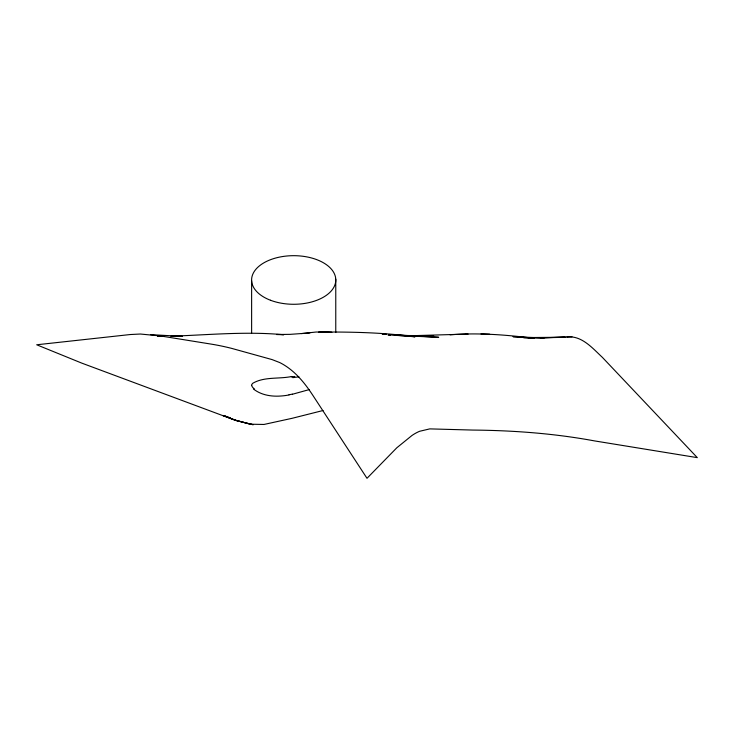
<?xml version="1.0" encoding="UTF-8"?>
<svg xmlns="http://www.w3.org/2000/svg" width="734" height="734" viewBox="0 0 734 734"><rect width="100%" height="100%" fill="white"/><g stroke="black" fill="none" stroke-linecap="round" stroke-linejoin="round"><path stroke-width="1.1" d="M251.624 385.35L251.652 385.194A81.171 14.616 7.1 0 1 252.808 383.249C264.442 376.469 279.048 379.203 291.82 376.478M309.482 389.534L292.426 394.25M323.024 410.517L292.04 418.325L263.956 424.463L250 424.197L232.99 419.417L81.731 363.101L36.7 344.778L130.212 334.539L140.341 334.025L160.608 335.961L211.273 344.127A428.252 247.248 60 0 1 231.54 348.347L272.075 359.587L279.672 362.541A59.986 34.636 60 0 1 287.278 367.073C297.692 374.34 305.683 384.469 312.611 394.984L367 478.302L396.828 447.768L412.031 435.436A46.82 27.03 -60 0 1 419.628 431.28L429.766 428.885L472.834 430.069C513.589 430.436 554.308 433.464 594.43 440.886L697.3 457.64L602.375 357.366C592.586 348.283 581.695 335.227 566.905 337.007M289.012 394.947L286.875 395.332A23.772 7.826 -10.9 0 1 280.764 396.021C271.286 396.727 260.992 395.039 253.413 388.956M171.022 336.218C208.63 334.915 246.11 331.208 283.709 334.732L276.525 334.493L290.04 334.355L309.886 332.961M301.435 333.594L316.216 332.016L331.851 332.401L318.758 332.08C350.925 331.814 383.084 332.465 415.013 336.805L389.011 334.658M450.052 334.832C478.1 332.594 506.203 334.805 534.049 338.319L513.149 336.704M465.512 334.172L468.044 334.071L408.664 335.796M571.979 336.778L540.573 337.906L565.308 337.245L523.489 337.585M164.352 336.319L157.691 336.42L164.398 336.411M413.343 335.915L433.638 335.777L399.342 335.429M171.114 336.401L182.307 336.374L150.479 334.649M523.654 337.612L544.041 338.016L513.204 336.667M388.249 335.319L390.47 335.337M397.516 335.493L438.703 337.301L388.882 334.475M480.972 333.961L489.633 334.19M386.662 334.355L382.231 334.098L385.625 334.383M222.824 415.453L236.1 420.518L253.111 424.702L236.1 420.518L223.595 415.508A547.94 316.354 -60 0 0 230.348 417.875M335.768 279.25L335.768 332.53M251.624 280.718L251.624 333.034M298.903 376.817A35.204 2.496 -8.1 0 1 292.747 377.671M294.784 376.459A37.7 3.899 -8.2 0 1 291.306 376.927M292.316 394.112A29.342 6.257 -10.9 0 1 288.985 394.8M254.432 388.992A85.979 15.24 4.9 0 1 251.707 385.359M270.516 300.261A42.086 24.295 0 0 0 335.713 281.434A42.086 24.295 0 0 0 274.865 258.249A42.086 24.295 0 0 0 270.516 300.261"/></g></svg>
